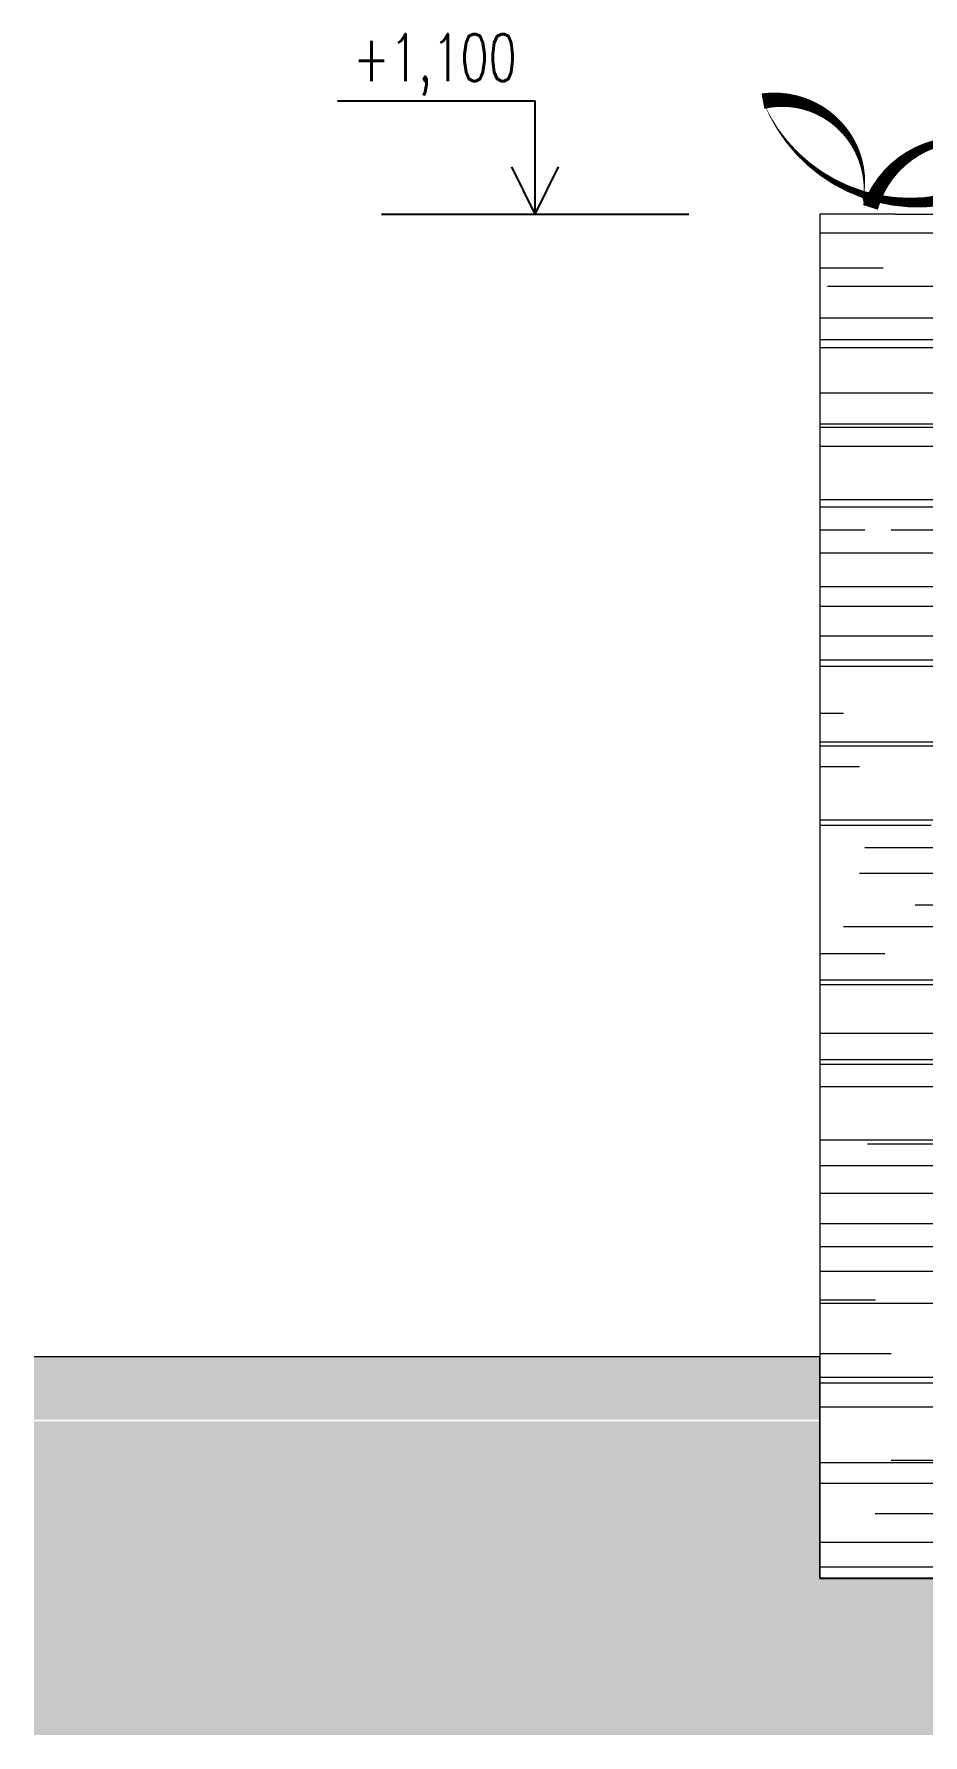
# Model space of a CAD drawing. Header units: metres. Extents: x -442 to 316, y -503 to 125.
# Drawn here: x 100.64 to 103.47, y -274.54 to -269.11 of the extents above; entities that cross this region are included whole.
import ezdxf

# ---------------------------------------------------------------- set-up
doc = ezdxf.new("R2010")
doc.units = ezdxf.units.M
for name, color, linetype in [('popis', 6, 'Continuous'), ('SRAFA', 251, 'Continuous'), ('SRAFY', 3, 'Continuous'), ('zariz.predmety', 203, 'Continuous'), ('ZDIVO', 1, 'Continuous')]:
    doc.layers.add(name, color=color, linetype=linetype)
doc.styles.add('ROMANS', font='romans.shx', dxfattribs={"width": 0.7})

msp = doc.modelspace()

# ---------------------------------------------------------------- hatches: boundary and pattern name
at = {"layer": 'SRAFA', "linetype": 'Continuous'}
for points in [[(100.637587, -273.330035), (100.637587, -273.530035), (103.143033, -273.530035), (103.143033, -273.330035)], [(122.160874, -273.535551), (113.593033, -273.535551), (113.593033, -274.035551), (103.143033, -274.035551), (103.143033, -273.535551), (100.637587, -273.535551), (100.637587, -274.535606), (122.160874, -274.535606)]]:
    msp.add_hatch(color=256, dxfattribs=at).paths.add_polyline_path(points)
at = {"layer": 'SRAFY', "linetype": 'Continuous', "lineweight": 0}
h = msp.add_hatch(dxfattribs=at)
h.set_pattern_fill('AR-RROOF', color=256, scale=0.01, style=0)
h.set_pattern_definition([(0, (116.50168, -317.10102), (0.5588, 0.254), [3.81, -0.508, 1.27, -0.254]), (0, (116.8395, -316.97402), (-0.254, 0.33782), [0.762, -0.08382, 1.524, -0.1905]), (0, (116.62868, -316.88512), (1.3208, 0.17018), [2.032, -0.3556, 1.016, -0.254])])
h.paths.add_polyline_path([(103.383033, -269.685551), (103.143033, -269.685551), (103.143033, -273.530035), (103.143033, -274.035551), (103.533033, -274.035551), (103.533033, -271.485551), (117.703033, -271.485551), (117.703033, -273.080591), (118.153033, -273.05328), (118.153033, -269.685551), (118.003033, -269.685551), (117.603033, -269.685551), (115.493033, -269.685551), (115.393033, -269.685551), (114.593033, -269.685551), (112.393033, -269.685551)])
h.paths.add_polyline_path([(110.700431, -270.501858), (111.280431, -270.501858), (111.280431, -270.755429), (110.700431, -270.755429)], flags=24)

# ---------------------------------------------------------------- linework, layer by layer
at = {"layer": 'SRAFY', "linetype": 'Continuous'}
for p, q in [((101.605291, -269.324398), (102.235092, -269.324398)), ((102.235092, -269.685551), (102.235092, -269.324398)), ((102.235092, -269.685551), (102.160591, -269.534317)), ((102.235092, -269.685551), (102.309594, -269.534317)), ((101.745269, -269.685551), (102.724915, -269.685551))]:
    msp.add_line(p, q, dxfattribs=at)
at = {"layer": 'zariz.predmety', "color": 253, "linetype": 'Continuous', "ltscale": 0.001}
msp.add_lwpolyline([(103.792095, -269.513848, 0, 0, 0.52056705), (103.792095, -269.513848, 0, 0.05, 0.52056705), (103.303732, -269.663679, 0, 0.05, 0.52056705), (103.280631, -269.641999, 0, 0.05, 0.52056705), (102.961259, -269.324904, 0, 0.05, 0.52056705), (103.792095, -269.513848, 0.05, 0.05, 0)], format="xyseb", close=True, dxfattribs=at)
at = {"layer": 'ZDIVO', "linetype": 'Continuous', "lineweight": 0}
for p, q in [((103.143033, -269.685551), (103.143033, -273.530035)), ((103.383033, -269.685551), (103.143033, -269.685551)), ((103.383033, -269.685551), (117.603033, -269.685551)), ((103.143033, -273.330035), (100.637587, -273.330035)), ((103.143033, -273.530035), (103.143033, -273.330035)), ((103.143033, -273.530035), (103.143033, -274.035551)), ((103.143033, -274.035551), (103.143033, -273.530035))]:
    msp.add_line(p, q, dxfattribs=at)
at = {"layer": 'ZDIVO', "linetype": 'Continuous'}
msp.add_line((103.143033, -274.035551), (113.593033, -274.035551), dxfattribs=at)

# ---------------------------------------------------------------- texts
at = {"layer": 'popis', "linetype": 'Continuous', "insert": (101.654837, -269.110874), "char_height": 0.15, "width": 2.20915077, "attachment_point": 1, "style": 'ROMANS'}
msp.add_mtext('+1,100', dxfattribs=at)

doc.saveas('drawing.dxf')
